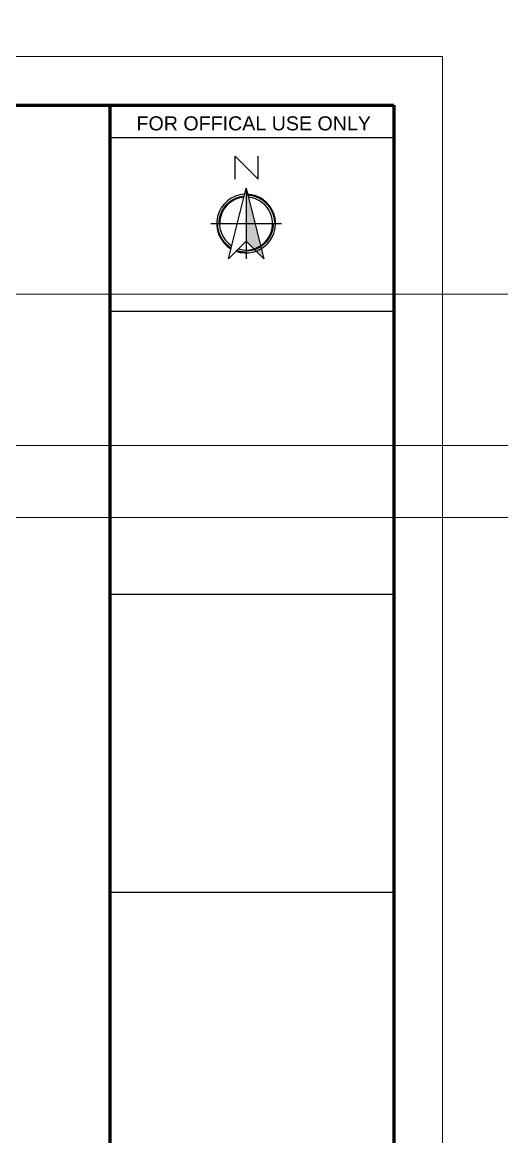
# Model space of a CAD drawing. Header units: inches. Extents: x 122663 to 154153, y 34228 to 39758.
# Drawn here: x 131206 to 131718, y 37191 to 38380 of the extents above; entities that cross this region are included whole.
import ezdxf

# ---------------------------------------------------------------- set-up
doc = ezdxf.new("R2010")
doc.units = ezdxf.units.IN
doc.header["$MEASUREMENT"] = 0
for name, color, linetype, lineweight in [('BORDER', 7, 'Continuous', 60), ('SITE BOUNDARY', 1, 'Continuous', 30), ('WALL', 1, 'Continuous', 30), ('Window', 3, 'Continuous', 0), ('Windows', 151, 'Continuous', 15)]:
    doc.layers.add(name, color=color, linetype=linetype, lineweight=lineweight)
doc.styles.get("Standard").update_dxf_attribs({"font": 'arial.ttf'})

msp = doc.modelspace()

# ---------------------------------------------------------------- linework, layer by layer
for p, q in [((131444.8, 38202.9), (131444.8, 38127.5)), ((131407.1, 38165.2), (131482.5, 38165.2))]:
    msp.add_line(p, q)
msp.add_lwpolyline([(131433, 38212.5), (131433, 38237.1), (131457.6, 38212.5), (131457.6, 38237.1)])
msp.add_lwpolyline([(131444.8, 38202.9), (131463.6, 38127.5), (131444.8, 38146.4), (131426, 38127.5)], close=True)
at = {"const_width": 1.57}
for points in [[(131475.4, 38165.2, 0.414214), (131444.8, 38195.8, 1)], [(131442.6, 38194.2, 0.392385), (131415.8, 38165.2, 1)], [(131428.9, 38139.1, -0.261393), (131414.2, 38165.2, -1)], [(131473.9, 38165.2, -0.414214), (131444.8, 38136.2, -1)], [(131444.8, 38134.6, -0.083997), (131434.7, 38136.3, -1)]]:
    msp.add_lwpolyline(points, format="xyb", dxfattribs=at)
for radius, start, end in [(31.4, 92.8842, 239.0434), (31.4, 250.1041, 87.1158), (28.3, 94.8313, 237.0962), (28.3, 253.1255, 85.1687)]:
    msp.add_arc((131444.8, 38165.2), radius, start, end)
msp.add_solid([(131444.8, 38202.9), (131463.6, 38127.5), (131444.8, 38146.4)])
at = {"layer": 'BORDER'}
msp.add_line((131299.6, 36202.7), (131299.6, 38291.6), dxfattribs=at)
at = {"layer": 'BORDER', "lineweight": 25}
for p, q in [((131602.4, 38256.7), (131299.6, 38256.7)), ((131602.4, 38071.2), (131299.6, 38071.2)), ((131602.4, 37769.3), (131299.6, 37769.3)), ((131602.4, 37451.1), (131299.6, 37451.1))]:
    msp.add_line(p, q, dxfattribs=at)
at = {"layer": 'BORDER'}
msp.add_lwpolyline([(131602.4, 38291.6), (131602.4, 36200.7), (128539.5, 36200.7), (128539.5, 38291.6)], close=True, dxfattribs=at)
at = {"layer": 'SITE BOUNDARY'}
msp.add_circle((130143.6, 37296.4), 2461.6, dxfattribs=at)
at = {"layer": 'Window'}
msp.add_lwpolyline([(131654.4, 38343.6), (131654.4, 36148.7), (128487.5, 36148.7), (128487.5, 38343.6)], close=True, dxfattribs=at)
at = {"layer": 'Windows'}
for p in [(129885.8, 38090), (129885.8, 37928.5), (130024.7, 37851.5)]:
    msp.add_xline(p, (1, 0), dxfattribs=at)

# ---------------------------------------------------------------- texts
at = {"layer": 'WALL', "insert": (131327.8, 38279.7), "char_height": 15, "width": 1120.74, "attachment_point": 1}
msp.add_mtext('FOR OFFICAL USE ONLY', dxfattribs=at)

doc.saveas('drawing.dxf')
